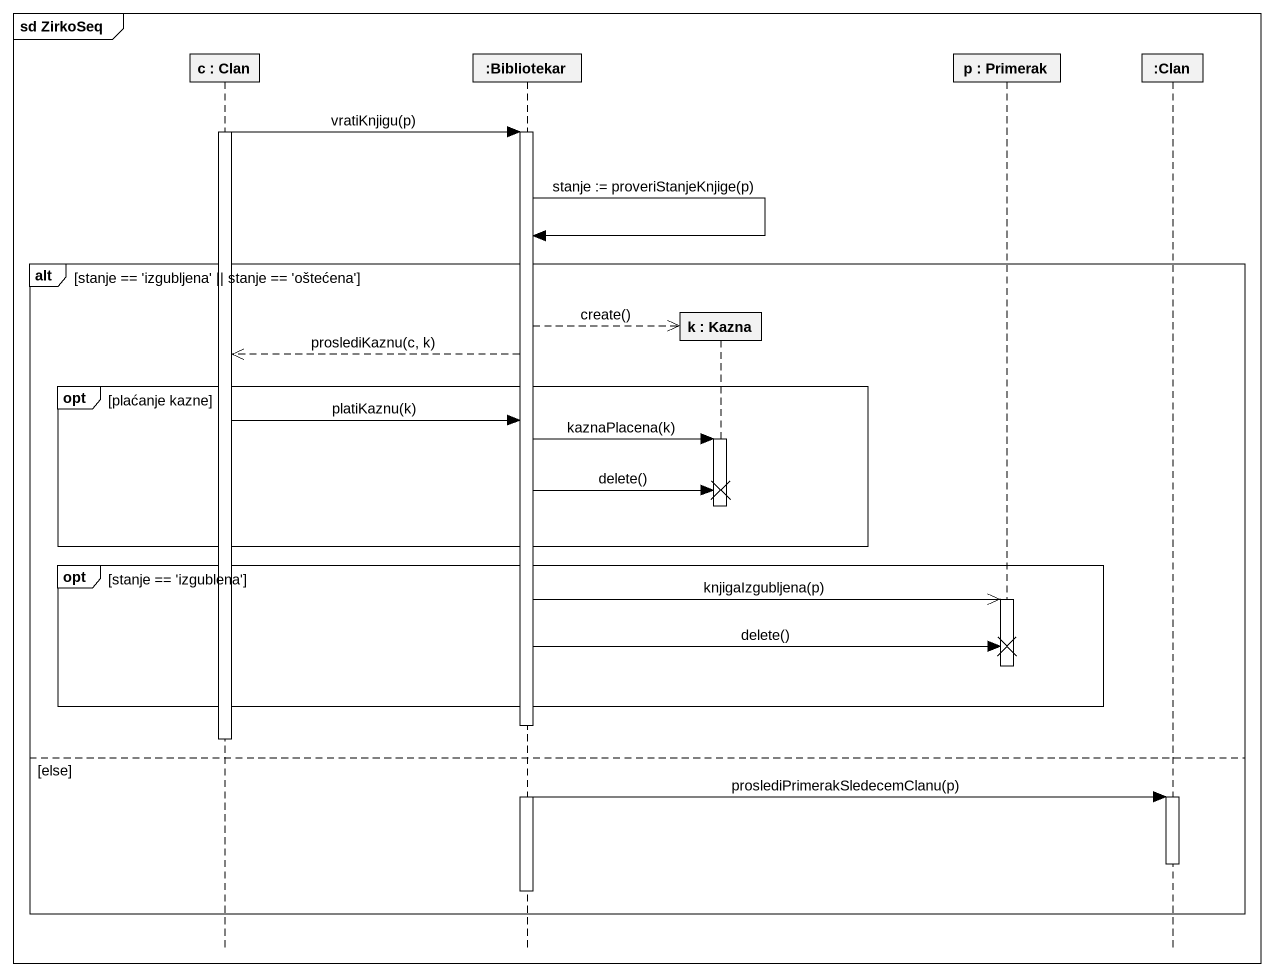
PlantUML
@startuml
mainframe sd ZirkoSeq
hide footbox
participant "c : Clan" as c
participant ":Bibliotekar" as Bibliotekar
participant "k : Kazna" as k
participant "p : Primerak" as p
participant ":Clan" as Clan

activate c
c -> Bibliotekar : vratiKnjigu(p)
activate Bibliotekar
Bibliotekar -> Bibliotekar : stanje := proveriStanjeKnjige(p)
alt stanje == 'izgubljena' || stanje == 'oštećena'
  Bibliotekar -->> k ** : create()
  Bibliotekar -->> c : proslediKaznu(c, k)
  opt plaćanje kazne
    c -> Bibliotekar : platiKaznu(k)
    Bibliotekar -> k : kaznaPlacena(k)
    activate k
    Bibliotekar -> k !! : delete()
    deactivate k
  end
  opt stanje == 'izgublena'
    Bibliotekar ->> p : knjigaIzgubljena(p)
    activate p
    Bibliotekar -> p !! : delete()
    deactivate p
  end
  deactivate c
else else
  Bibliotekar -> Clan : proslediPrimerakSledecemClanu(p)
  activate Clan
  deactivate Clan
  deactivate Bibliotekar
end
@enduml
